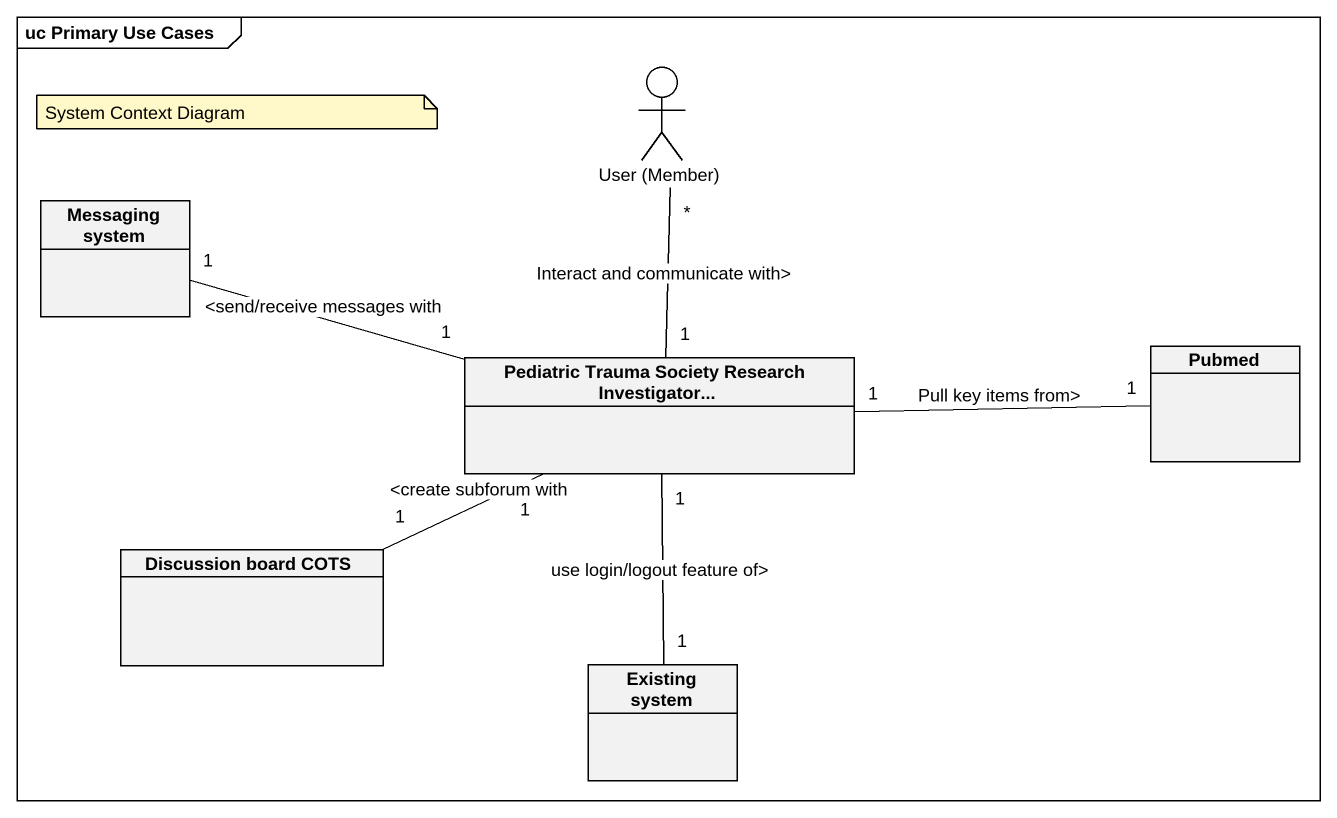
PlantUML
@startuml
mainframe uc Primary Use Cases
allowmixing
hide circle
hide empty members
actor "User (Member)" as User_Member
class "Messaging system" as Messaging_system
class "Pediatric Trauma Society Research Investigator..." as Pediatric_Trauma_Society
class Pubmed
class "Discussion board COTS" as Discussion_board_COTS
class "Existing system" as Existing_system
Messaging_system "1" -right- "1" Pediatric_Trauma_Society : <send/receive messages with
Pediatric_Trauma_Society "1" -up- "*" User_Member : Interact and communicate with>
Pediatric_Trauma_Society "1" -right- "1" Pubmed : Pull key items from>
Discussion_board_COTS "1" -right- "1" Pediatric_Trauma_Society : <create subforum with
Existing_system "1" -up- "1" Pediatric_Trauma_Society : use login/logout feature of>
note as N1
  System Context Diagram
end note
@enduml
